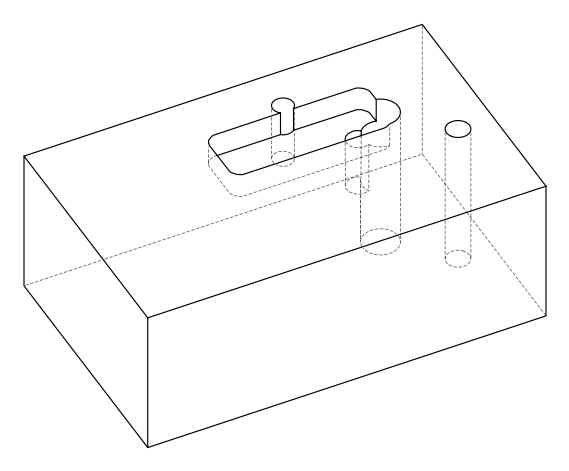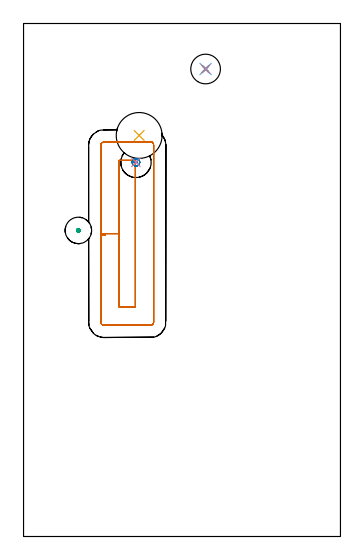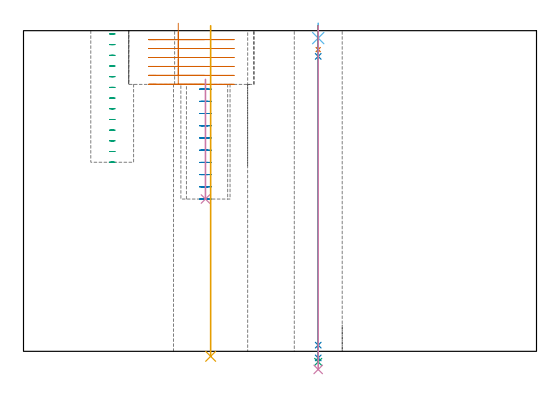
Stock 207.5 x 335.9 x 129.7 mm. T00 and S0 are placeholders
(PLAN: 10 operations, 8 tool changes, 11.1 min)
(1 MILL_OPEN_POCKET | POCKET_OPEN | NXT0201_012 | Follow Part, ap 4, ae 75% | 7.09 min | 147493 mm3)
(2 MILL_BLIND_HOLE_FROM_SOLID_MATERIAL | STEP1POCKET | UGT0201_133 | Spiral | 0.97 min | 14409 mm3)
(3 MILL_BLIND_HOLE_FROM_SOLID_MATERIAL_1 | STEP1POCKET_1 | UGT0201_133 | Spiral | 0.58 min | 12189 mm3)
(4 BORE_BLIND_HOLE | STEP1POCKET | UGT0332_076 | 0.2 min | 0 mm3)
(5 INDEXABLE_INSERT_DRILL_THROUGH_HOLE_FROM_SOLID | STEP1HOLE | NXT0302_031 | 0.54 min | 77803 mm3)
(6 SPOT_DRILL | STEP1HOLE_1 | NXT0321_9005460120000 | 0.05 min | 181 mm3)
(7 DRILL_BLIND_HOLE_INTO_CENTER | STEP1HOLE_1 | NXT0301_022 | 0.04 min | 95 mm3)
(8 GUN_DRILL_THROUGH_HOLE | STEP1HOLE_1 | UGT0307_001 | 0.58 min | 2377 mm3)
(9 SPADE_DRILL_TO_ENLARGE_THROUGH_HOLE | STEP1HOLE_1 | UGT0306_003 | 0.55 min | 13227 mm3)
(10 DRILL_TO_ENLARGE_THROUGH_HOLE | STEP1HOLE_1 | UGT0301_261 | 0.56 min | 22412 mm3)
(TOOL NXT0201_012 | ENDMILL 16mm [2P460-1600-NA 1630] | D16 FL38 Z6)
(TOOL UGT0201_133 | Carbide End Mill 15.0 | D15 FL30 Z4)
(TOOL UGT0332_076 | 19.75 mm Rough Boring Bar | D19.75)
(TOOL NXT0302_031 | Index. Insert Drill 30mm [880-D3000L32-05] | D30 PA176 FL150 Z2)
(TOOL NXT0321_9005460120000 | NC Spot Drill, 142deg, 12mm, Carbide, Uncoated | D12 PA142 FL30 Z2)
(TOOL NXT0301_022 | Carbide Drill 5.1mm [860.1-0510-015A1-MM 2214] | D5.1 PA140 FL28 Z2)
(TOOL UGT0307_001 | Gun Drill 5 mm | D5 PA130 FL24 Z1)
(TOOL UGT0306_003 | Spade Drill 12.5mm | D12.5 PA132 FL10 Z2)
(TOOL UGT0301_261 | Twist Drill 19.4 mm | D19.4 PA118 FL140 Z2)
(OP 1 MILL_OPEN_POCKET)
G17 G21 G94 G90
T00 M6
G54
G17 G0 G90 X62.6 Y222.994 S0 M3
G43 Z139.7 H1
Z132.7
G94 G1 Y198.3 Z126.083 F250.
Y150.3 F500.
X73.2
Y246.3
X62.6
Y198.3
X50.6
Y140.4
G3 X52.7 Y138.3 R2.1
G1 X83.1
G3 X85.2 Y140.4 R2.1
G1 Y256.2
G3 X84.68 Y257.584 R2.1
G1 X84.052 Y258.3
X52.7
G3 X50.6 Y256.2 R2.1
G1 Y198.3
Y197.3
X53.6 F250.
G0 X62.6 Y222.994 Z129.083
G1 Y198.3 Z122.467
Y150.3 F500.
X73.2
Y246.3
X62.6
Y198.3
X50.6
Y140.4
G3 X52.7 Y138.3 R2.1
G1 X83.1
G3 X85.2 Y140.4 R2.1
G1 Y256.2
G3 X84.68 Y257.584 R2.1
G1 X84.052 Y258.3
X52.7
G3 X50.6 Y256.2 R2.1
G1 Y198.3
Y197.3
X53.6 F250.
G0 X62.6 Y222.994 Z125.467
G1 Y198.3 Z118.85
Y150.3 F500.
X73.2
Y246.3
X62.6
Y198.3
X50.6
Y140.4
G3 X52.7 Y138.3 R2.1
G1 X83.1
G3 X85.2 Y140.4 R2.1
G1 Y256.2
G3 X84.68 Y257.584 R2.1
G1 X84.052 Y258.3
X52.7
G3 X50.6 Y256.2 R2.1
G1 Y198.3
Y197.3
X53.6 F250.
G0 X62.6 Y222.994 Z121.85
G1 Y198.3 Z115.233
Y150.3 F500.
X73.2
Y246.3
X62.6
Y198.3
X50.6
Y140.4
G3 X52.7 Y138.3 R2.1
G1 X83.1
G3 X85.2 Y140.4 R2.1
G1 Y256.2
G3 X84.68 Y257.584 R2.1
G1 X84.052 Y258.3
X52.7
G3 X50.6 Y256.2 R2.1
G1 Y198.3
Y197.3
X53.6 F250.
G0 X62.6 Y222.994 Z118.233
G1 Y198.3 Z111.617
Y150.3 F500.
X73.2
Y246.3
X62.6
Y198.3
X50.6
Y140.4
G3 X52.7 Y138.3 R2.1
G1 X83.1
G3 X85.2 Y140.4 R2.1
G1 Y256.2
G3 X84.68 Y257.584 R2.1
G1 X84.052 Y258.3
X52.7
G3 X50.6 Y256.2 R2.1
G1 Y198.3
Y197.3
X53.6 F250.
G0 X62.6 Y222.994 Z114.617
G1 Y198.3 Z108.
Y150.3 F500.
X73.2
Y246.3
X62.6
Y198.3
X50.6
Y140.4
G3 X52.7 Y138.3 R2.1
G1 X83.1
G3 X85.2 Y140.4 R2.1
G1 Y256.2
G3 X84.68 Y257.584 R2.1
G1 X84.052 Y258.3
X52.7
G3 X50.6 Y256.2 R2.1
G1 Y198.3
Y197.3
X53.6 F250.
G0 Z139.7
M5
M2
(OP 2 MILL_BLIND_HOLE_FROM_SOLID_MATERIAL)
G17 G21 G94 G90
T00 M6
G54
G17 G0 G90 X73.6 Y245. S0 M3
G43 Z139.7 H0
Z106.06
G94 G3 X74.524 Y246.526 R1.043 F250.
X72.465 Y247.171 R1.526
X71.429 Y243.865 R2.45
X72.465 Y247.171 R-2.45
X71.947 Y245.518 R1.225
X73.6 Y245. R1.225
G0 Z101.12
G3 X74.524 Y246.526 R1.043
X72.465 Y247.171 R1.526
X71.429 Y243.865 R2.45
X72.465 Y247.171 R-2.45
X71.947 Y245.518 R1.225
X73.6 Y245. R1.225
G0 Z96.18
G3 X74.524 Y246.526 R1.043
X72.465 Y247.171 R1.526
X71.429 Y243.865 R2.45
X72.465 Y247.171 R-2.45
X71.947 Y245.518 R1.225
X73.6 Y245. R1.225
G0 Z91.24
G3 X74.524 Y246.526 R1.043
X72.465 Y247.171 R1.526
X71.429 Y243.865 R2.45
X72.465 Y247.171 R-2.45
X71.947 Y245.518 R1.225
X73.6 Y245. R1.225
G0 Z86.3
G3 X74.524 Y246.526 R1.043
X72.465 Y247.171 R1.526
X71.429 Y243.865 R2.45
X72.465 Y247.171 R-2.45
X71.947 Y245.518 R1.225
X73.6 Y245. R1.225
G0 Z81.36
G3 X74.524 Y246.526 R1.043
X72.465 Y247.171 R1.526
X71.429 Y243.865 R2.45
X72.465 Y247.171 R-2.45
X71.947 Y245.518 R1.225
X73.6 Y245. R1.225
G0 Z76.42
G3 X74.524 Y246.526 R1.043
X72.465 Y247.171 R1.526
X71.429 Y243.865 R2.45
X72.465 Y247.171 R-2.45
X71.947 Y245.518 R1.225
X73.6 Y245. R1.225
G0 Z71.48
G3 X74.524 Y246.526 R1.043
X72.465 Y247.171 R1.526
X71.429 Y243.865 R2.45
X72.465 Y247.171 R-2.45
X71.947 Y245.518 R1.225
X73.6 Y245. R1.225
G0 Z66.54
G3 X74.524 Y246.526 R1.043
X72.465 Y247.171 R1.526
X71.429 Y243.865 R2.45
X72.465 Y247.171 R-2.45
X71.947 Y245.518 R1.225
X73.6 Y245. R1.225
G0 Z61.6
G3 X74.524 Y246.526 R1.043
X72.465 Y247.171 R1.526
X71.429 Y243.865 R2.45
X72.465 Y247.171 R-2.45
X71.947 Y245.518 R1.225
X73.6 Y245. R1.225
G0 Z139.7
M5
M2
(OP 3 MILL_BLIND_HOLE_FROM_SOLID_MATERIAL_1)
G17 G21 G94 G90
T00 M6
G54
G17 G0 G90 X35.9 Y200.4 S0 M3
G43 Z139.7 H0
Z128.377
G94 G3 X36.475 Y200.975 R0.575 F250.
X35.9 Y201.55 R0.575
X34.75 Y200.4 R1.15
X35.9 Y201.55 R-1.15
X35.325 Y200.975 R0.575
X35.9 Y200.4 R0.575
G0 Z124.054
G3 X36.475 Y200.975 R0.575
X35.9 Y201.55 R0.575
X34.75 Y200.4 R1.15
X35.9 Y201.55 R-1.15
X35.325 Y200.975 R0.575
X35.9 Y200.4 R0.575
G0 Z119.731
G3 X36.475 Y200.975 R0.575
X35.9 Y201.55 R0.575
X34.75 Y200.4 R1.15
X35.9 Y201.55 R-1.15
X35.325 Y200.975 R0.575
X35.9 Y200.4 R0.575
G0 Z115.408
G3 X36.475 Y200.975 R0.575
X35.9 Y201.55 R0.575
X34.75 Y200.4 R1.15
X35.9 Y201.55 R-1.15
X35.325 Y200.975 R0.575
X35.9 Y200.4 R0.575
G0 Z111.085
G3 X36.475 Y200.975 R0.575
X35.9 Y201.55 R0.575
X34.75 Y200.4 R1.15
X35.9 Y201.55 R-1.15
X35.325 Y200.975 R0.575
X35.9 Y200.4 R0.575
G0 Z106.762
G3 X36.475 Y200.975 R0.575
X35.9 Y201.55 R0.575
X34.75 Y200.4 R1.15
X35.9 Y201.55 R-1.15
X35.325 Y200.975 R0.575
X35.9 Y200.4 R0.575
G0 Z102.438
G3 X36.475 Y200.975 R0.575
X35.9 Y201.55 R0.575
X34.75 Y200.4 R1.15
X35.9 Y201.55 R-1.15
X35.325 Y200.975 R0.575
X35.9 Y200.4 R0.575
G0 Z98.115
G3 X36.475 Y200.975 R0.575
X35.9 Y201.55 R0.575
X34.75 Y200.4 R1.15
X35.9 Y201.55 R-1.15
X35.325 Y200.975 R0.575
X35.9 Y200.4 R0.575
G0 Z93.792
G3 X36.475 Y200.975 R0.575
X35.9 Y201.55 R0.575
X34.75 Y200.4 R1.15
X35.9 Y201.55 R-1.15
X35.325 Y200.975 R0.575
X35.9 Y200.4 R0.575
G0 Z89.469
G3 X36.475 Y200.975 R0.575
X35.9 Y201.55 R0.575
X34.75 Y200.4 R1.15
X35.9 Y201.55 R-1.15
X35.325 Y200.975 R0.575
X35.9 Y200.4 R0.575
G0 Z85.146
G3 X36.475 Y200.975 R0.575
X35.9 Y201.55 R0.575
X34.75 Y200.4 R1.15
X35.9 Y201.55 R-1.15
X35.325 Y200.975 R0.575
X35.9 Y200.4 R0.575
G0 Z80.823
G3 X36.475 Y200.975 R0.575
X35.9 Y201.55 R0.575
X34.75 Y200.4 R1.15
X35.9 Y201.55 R-1.15
X35.325 Y200.975 R0.575
X35.9 Y200.4 R0.575
G0 Z76.5
G3 X36.475 Y200.975 R0.575
X35.9 Y201.55 R0.575
X34.75 Y200.4 R1.15
X35.9 Y201.55 R-1.15
X35.325 Y200.975 R0.575
X35.9 Y200.4 R0.575
G0 Z139.7
M5
M2
(OP 4 BORE_BLIND_HOLE)
G17 G21 G94 G90
T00 M6
G54
G17 G0 G90 X73.6 Y245. S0 M3
G43 Z139.7 H0
G94 G85 G98 Z61.6 F250. R110.
G80
M5
M2
(OP 5 INDEXABLE_INSERT_DRILL_THROUGH_HOLE_FROM_SOLID)
G17 G21 G94 G90
T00 M6
G54
G17 G0 G90 X75.7 Y262.6 S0 M3
G43 Z139.7 H1
G94 G81 G98 Z-2.024 F250. R131.7
G80
M5
M2
(OP 6 SPOT_DRILL)
G17 G21 G94 G90
T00 M6
G54
G17 G0 G90 X119.2 Y306.1 S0 M3
G43 Z139.7 H0
G94 G81 G98 Z126.7 F250. R132.7
G80
M5
M2
(OP 7 DRILL_BLIND_HOLE_INTO_CENTER)
G17 G21 G94 G90
T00 M6
G54
G17 G0 G90 X119.2 Y306.1 S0 M3
G43 Z139.7 H1
G94 G81 G98 Z122.05 F250. R131.7
G80
M5
M2
(OP 8 GUN_DRILL_THROUGH_HOLE)
G17 G21 G94 G90
T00 M6
G54
G17 G0 G90 X119.2 Y306.1 M8
G43 Z139.7 H0
Z127.616
S716 M3
G94 G1 Z119.294 F125. M26
G4 X.084
Z2.5 F250.
G4 X.084
Z-2.666 F125.
G4 X.084
M5
M9
G0 Z127.616
Z139.7
M2
(OP 9 SPADE_DRILL_TO_ENLARGE_THROUGH_HOLE)
G17 G21 G94 G90
T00 M6
G54
G17 G0 G90 X119.2 Y306.1 S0 M3
G43 Z139.7 H0
G94 G73 G98 Z-4.283 F250. Q12.18 R131.7
G80
M5
M2
(OP 10 DRILL_TO_ENLARGE_THROUGH_HOLE)
G17 G21 G94 G90
T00 M6
G54
G17 G0 G90 X119.2 Y306.1 S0 M3
G43 Z139.7 H0
G94 G73 G98 Z-7.328 F250. Q17.129 R131.7
G80
M5
M2
